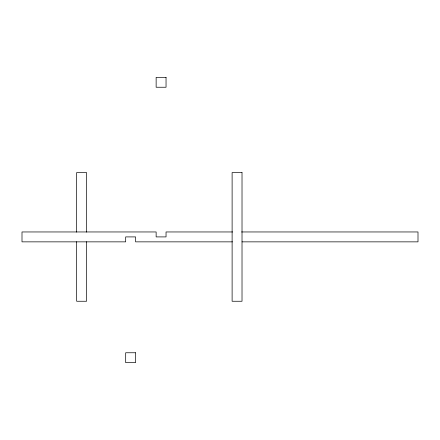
<?xml version="1.0" encoding="UTF-8"?>
<svg xmlns="http://www.w3.org/2000/svg" width="440" height="440" viewBox="0 0 440 440"><rect width="100%" height="100%" fill="white"/><g stroke="black" fill="none" stroke-linecap="round" stroke-linejoin="round"><path stroke-width="0.66" d="M232.634 231.957L166.04 231.957L166.04 236.907L156.139 236.907L156.139 231.957L22 231.957L22 241.857L125.681 241.857L125.681 236.907L135.581 236.907L135.581 241.857L232.469 241.857M241.56 231.957L418 231.957L418 241.857L242.017 241.857M86.57 232.117L86.57 172.557L76.67 172.557L76.67 232.117M86.57 241.703L86.57 301.257L76.67 301.257L76.67 241.703M166.04 77.347L156.139 77.347L156.139 87.246L166.04 87.246L166.04 77.347M242.017 172.557L232.117 172.557L232.117 301.257L242.017 301.257L242.017 172.557M135.581 352.754L125.681 352.754L125.681 362.654L135.581 362.654L135.581 352.754"/></g></svg>
